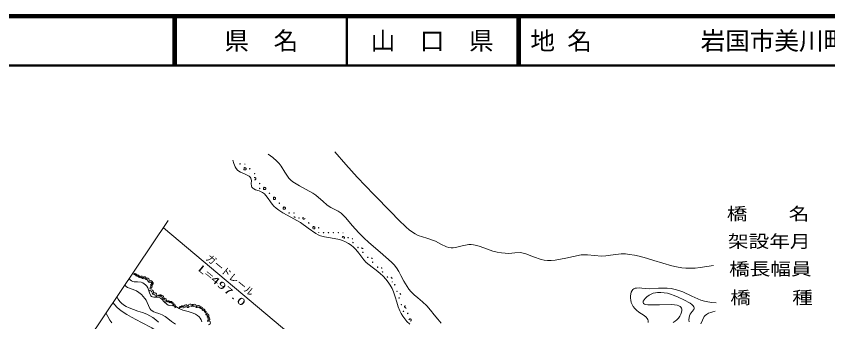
# Model space of a CAD drawing. Units: millimetres, scale not verified. Extents: x 66169 to 706169, y 819 to 360819.
# Drawn here: x 291924 to 457054, y 298684 to 360819 of the extents above; entities that cross this region are included whole.
import ezdxf
from ezdxf.enums import TextEntityAlignment as Align

# ---------------------------------------------------------------- set-up
doc = ezdxf.new("R2010")
doc.units = ezdxf.units.MM
doc.header["$LTSCALE"] = 1000
for name, color, linetype, lineweight in [('M-TTL', 2, 'Continuous', 140), ('M-TTL-LINE', 7, 'Continuous', 50), ('S-BGD', 1, 'Continuous', 13), ('S-BGD-HTXT', 6, 'Continuous', 13)]:
    doc.layers.add(name, color=color, linetype=linetype, lineweight=lineweight)
doc.layers.add('M-TTL-TXT', color=7, linetype='Continuous')
doc.styles.add('ＭＳ ゴシック', font='')
doc.styles.get('ＭＳ ゴシック').set_extended_font_data('MS Gothic')

msp = doc.modelspace()

# ---------------------------------------------------------------- linework, layer by layer
at = {"layer": 'M-TTL'}
msp.add_line((706169, 360819), (66169, 360819), dxfattribs=at)
at = {"layer": 'M-TTL-LINE'}
for p, q in [((323919, 360819), (323919, 350819)), ((324419, 360819), (324419, 350819)), ((359169, 360819), (359169, 350819)), ((393919, 360819), (393919, 350819)), ((394419, 360819), (394419, 350819)), ((66169, 350819), (706169, 350819))]:
    msp.add_line(p, q, dxfattribs=at)
at = {"layer": 'S-BGD'}
for points in [[(343218, 332795), (344103, 332089), (344942, 331342), (345416, 330844), (345845, 330307), (346606, 329082), (347404, 327912), (347795, 327508), (348236, 327142), (348872, 326710), (349562, 326317), (350938, 325616), (352293, 324858), (352866, 324447), (353407, 323984), (354285, 323176), (355198, 322419), (355943, 321954), (356733, 321533), (357407, 321162), (358043, 320743), (358546, 320316), (359019, 319835), (360299, 318278), (361621, 316766), (362622, 315762), (363672, 314795), (365996, 312837), (368277, 310837), (368813, 310253), (369309, 309624), (369781, 308887), (370210, 308104), (370807, 306948), (371450, 305831), (371814, 305313), (372224, 304835), (372904, 304170), (373632, 303542), (374567, 302760), (375460, 301935), (376247, 301041), (376996, 300100), (377684, 299242), (378413, 298430)], [(356767, 333210), (359002, 330641), (361280, 328115), (364711, 324540), (368222, 320962), (369712, 319413), (371242, 317908), (371885, 317367), (372559, 316878), (373113, 316541), (373703, 316254), (375448, 315689), (377228, 315048), (378352, 314465), (379477, 313948), (379939, 313807), (380406, 313726), (380854, 313722), (381309, 313779), (382655, 314119), (384006, 314398), (384503, 314405), (384998, 314351), (385653, 314205), (386305, 313997), (387611, 313499), (388930, 313060), (389781, 312847), (390649, 312691), (391402, 312615), (392159, 312599), (393356, 312698), (394540, 312736), (395081, 312650), (395625, 312502), (397171, 311894), (398727, 311349), (399359, 311231), (400008, 311173), (400773, 311171), (401554, 311231), (402651, 311393), (403757, 311618), (405327, 311976), (406890, 312270), (407539, 312327), (408190, 312323), (409587, 312157), (410988, 312050), (411924, 312111), (412869, 312233), (413953, 312383), (415034, 312473), (415866, 312465), (416706, 312396), (417702, 312246), (418694, 312036), (420181, 311634), (421670, 311169), (423480, 310587), (425298, 310066), (426306, 309836), (427328, 309665), (428179, 309579), (429044, 309554), (430062, 309594), (431094, 309695), (432429, 309889), (433778, 310121)], [(335966, 331551), (336199, 330859), (336483, 330199), (336699, 329839), (336961, 329519), (337231, 329282), (337549, 329085), (338479, 328703), (339330, 328289), (339519, 328119), (339662, 327909), (339741, 327656), (339768, 327359), (339758, 326785), (339806, 326252), (339895, 326052), (340034, 325887), (340293, 325699), (340610, 325548), (341343, 325286), (342054, 324968), (342411, 324700), (342731, 324383), (343217, 323755), (343657, 323088), (343968, 322632), (344323, 322219), (344827, 321764), (345377, 321349), (346190, 320833), (347053, 320357), (348425, 319649), (349779, 318881), (351315, 317707), (352854, 316607), (353342, 316362), (353863, 316168), (354646, 315964), (355464, 315814), (356594, 315635), (357719, 315395), (358340, 315196), (358953, 314935), (359521, 314627), (360066, 314261), (360567, 313854), (361025, 313403), (361651, 312635), (362237, 311819), (362668, 311255), (363149, 310728), (363713, 310230), (364320, 309776), (365163, 309176), (365971, 308525), (366573, 307956), (367132, 307344), (367604, 306741), (368033, 306096), (368388, 305453), (368689, 304783), (369056, 303726), (369371, 302636), (369639, 301752), (369960, 300900), (370235, 300338), (370569, 299796), (370977, 299264), (371436, 298766), (372045, 298204)], [(340308, 327989), (340322, 328006), (340355, 328032), (340401, 328041), (340473, 328002), (340527, 327978), (340571, 327964), (340615, 327957), (340654, 327934), (340676, 327917), (340690, 327885), (340695, 327851)], [(340695, 327851), (340699, 327814), (340703, 327756), (340681, 327681), (340652, 327632), (340618, 327599), (340545, 327568), (340477, 327558), (340416, 327561), (340402, 327561)], [(348378, 320036), (348401, 320041), (348473, 320002), (348527, 319978), (348571, 319964), (348615, 319957), (348654, 319934), (348676, 319917), (348690, 319885), (348693, 319868)], [(350691, 319714), (350681, 319681), (350652, 319632), (350618, 319599), (350545, 319568), (350477, 319558), (350416, 319561), (350351, 319563), (350303, 319588), (350263, 319629), (350244, 319706), (350270, 319821), (350286, 319920), (350291, 319945)], [(352251, 317675), (352244, 317706), (352270, 317821), (352286, 317920), (352297, 317976), (352322, 318006), (352355, 318032), (352401, 318041), (352473, 318002), (352527, 317978), (352571, 317964), (352615, 317957), (352654, 317934), (352676, 317917), (352690, 317885), (352695, 317851)], [(352695, 317851), (352699, 317814), (352703, 317756), (352681, 317681), (352652, 317632), (352618, 317599), (352545, 317568), (352477, 317558), (352416, 317561), (352397, 317561)], [(358264, 315795), (358270, 315821), (358286, 315920), (358297, 315976), (358322, 316006), (358355, 316032), (358401, 316041), (358473, 316002), (358527, 315978), (358571, 315964), (358615, 315957), (358654, 315934), (358676, 315917), (358690, 315885), (358695, 315851)], [(358695, 315851), (358699, 315814), (358703, 315756), (358681, 315681), (358652, 315632), (358618, 315599), (358602, 315592)], [(360400, 315561), (360351, 315563), (360303, 315588), (360263, 315629), (360258, 315648)], [(362503, 313562), (362477, 313558), (362416, 313561), (362351, 313563), (362303, 313588), (362263, 313629), (362244, 313706), (362267, 313811)], [(364388, 311562), (364351, 311563), (364303, 311588), (364263, 311629), (364244, 311706)], [(366403, 309561), (366351, 309563), (366303, 309588), (366263, 309629), (366244, 309706)], [(314874, 307440), (315110, 307184), (315379, 306979), (315628, 306867), (315902, 306811), (316595, 306793), (317312, 306713), (317666, 306594), (317987, 306422), (318256, 306206), (318475, 305952), (318682, 305593), (318846, 305183), (319055, 304569), (319321, 303981), (319452, 303836), (319622, 303738), (319942, 303676), (320313, 303670), (320667, 303661), (321003, 303591), (321272, 303456), (321521, 303261), (322029, 302732), (322578, 302249), (322861, 302083), (323165, 301975), (323791, 301899), (324399, 301763), (325109, 301391), (325850, 301070), (326901, 300797), (327953, 300460), (328407, 300232), (328826, 299952), (329126, 299686), (329377, 299385), (329576, 299044), (329721, 298674)], [(315759, 308299), (315846, 308411), (315983, 308503), (316150, 308509), (316267, 308444), (316349, 308374), (316365, 308262), (316372, 308119), (316497, 308192), (316607, 308241), (316700, 308204), (316809, 308143), (316908, 307996), (316897, 307827), (316848, 307694)], [(316202, 308160), (316143, 308246), (316042, 308302), (315943, 308283)], [(316423, 307948), (316352, 307995), (316295, 308026), (316204, 308074)], [(316733, 307840), (316708, 307936), (316610, 307990), (316500, 307998)], [(316945, 307598), (317001, 307751), (317119, 307900), (317301, 307967), (317453, 307936), (317568, 307888), (317625, 307770), (317682, 307615), (317795, 307740), (317898, 307833), (318014, 307824), (318155, 307796), (318316, 307668), (318363, 307479), (318356, 307315)], [(317481, 307601), (317386, 307675), (317255, 307701), (317152, 307644)], [(317798, 307445), (317704, 307471), (317630, 307486), (317513, 307506)], [(318178, 307435), (318117, 307532), (317990, 307557), (317866, 307527)], [(318126, 307303), (318269, 307448), (318479, 307556), (318720, 307537), (318876, 307424), (318981, 307310), (318985, 307147), (318970, 306943), (319161, 307025), (319326, 307077), (319453, 307008), (319598, 306903), (319715, 306675), (319670, 306437), (319577, 306255)], [(318734, 307030), (318665, 307163), (318530, 307260), (318385, 307249)], [(368469, 307558), (368416, 307561), (368351, 307563), (368303, 307588), (368263, 307629), (368244, 307706), (368257, 307764)], [(314004, 306151), (314280, 305881), (314595, 305656), (315487, 305338), (316371, 304956), (316891, 304614), (317385, 304216), (317774, 303850), (318124, 303437), (318378, 303042), (318581, 302615), (318825, 301997), (319120, 301414), (319338, 301130), (319604, 300884), (319906, 300689), (320242, 300543), (320933, 300342), (321613, 300079), (322199, 299739), (322752, 299347), (323516, 298749), (324322, 298195)], [(319013, 306690), (318921, 306768), (318845, 306823), (318722, 306906)], [(319493, 306836), (319634, 306758), (319761, 306621), (319799, 306434), (319747, 306291), (319682, 306187), (319559, 306149), (319400, 306116), (319504, 305988), (319580, 305874), (319554, 305763), (319506, 305630), (319358, 305491), (319167, 305474), (319009, 305505)], [(319438, 306483), (319418, 306624), (319288, 306718), (319132, 306748)], [(319152, 305660), (319255, 305706), (319298, 305825), (319287, 305950)], [(319218, 306028), (319257, 306115), (319282, 306185), (319319, 306296)], [(319416, 306314), (319502, 306395), (319547, 306519), (319507, 306627)], [(420535, 298550), (420520, 298844), (420446, 299118), (420311, 299366), (420116, 299595), (419683, 299943), (419169, 300276), (418625, 300640), (418132, 301042), (417771, 301413), (417466, 301813), (417240, 302205), (417070, 302622), (416962, 303042), (416913, 303485), (416914, 303914), (416976, 304355), (417079, 304700), (417235, 305013), (417397, 305220), (417599, 305379), (417850, 305489), (418142, 305549), (418648, 305560), (419193, 305509), (419974, 305418), (420749, 305388), (422587, 305501), (424347, 305549), (425160, 305443), (425976, 305276), (426769, 305053), (427554, 304768), (429389, 303874), (431226, 303044), (431941, 302848), (432676, 302709), (433494, 302601), (434331, 302516)], [(319033, 304973), (319196, 305096), (319420, 305173), (319656, 305120), (319795, 304985), (319883, 304856), (319863, 304694), (319819, 304493), (320021, 304547), (320192, 304575), (320308, 304488), (320437, 304363), (320520, 304120), (320441, 303890), (320323, 303723)], [(319598, 304614), (319548, 304756), (319428, 304871), (319282, 304882)], [(319826, 304236), (319745, 304327), (319677, 304393), (319568, 304493)], [(320218, 303969), (320219, 304112), (320102, 304225), (319952, 304276)], [(320710, 303856), (320720, 303952), (320767, 304054), (320861, 304118), (320952, 304122), (321025, 304111), (321074, 304052), (321129, 303972), (321176, 304059), (321221, 304127), (321289, 304138), (321373, 304142), (321484, 304093), (321537, 303991), (321557, 303897)], [(321016, 303935), (320951, 303963), (320873, 303960), (320822, 303913)], [(321220, 303891), (321162, 303893), (321118, 303891), (321048, 303885)], [(321206, 303812), (321353, 303919), (321553, 303984), (321762, 303933), (321883, 303812), (321960, 303696), (321940, 303552), (321897, 303375), (322078, 303420), (322230, 303442), (322332, 303363), (322445, 303250), (322516, 303033), (322442, 302830), (322335, 302683)], [(321438, 303940), (321389, 303986), (321313, 303983), (321247, 303948)], [(370171, 304252), (370090, 304311), (370045, 304347), (370030, 304383), (370021, 304423), (370034, 304468), (370075, 304497)], [(425599, 298533), (426036, 298814), (426371, 299100), (426673, 299436), (426943, 299821), (427167, 300248), (427296, 300613), (427357, 300957), (427347, 301228), (427281, 301465), (427162, 301650), (426994, 301801), (426725, 301944), (426395, 302047), (425849, 302133), (425215, 302168), (422817, 302107), (420449, 302106), (420055, 302170), (419743, 302276), (419590, 302379), (419499, 302508), (419475, 302667), (419514, 302848), (419661, 303116), (419896, 303404), (420269, 303756), (420696, 304075), (421104, 304309), (421519, 304477), (421972, 304592), (422435, 304648), (423077, 304644), (423731, 304579), (424420, 304469), (425086, 304304), (425831, 304048), (426609, 303715), (427745, 303154), (429023, 302450), (429398, 302186), (429686, 301914), (429817, 301722), (429881, 301527), (429873, 301360), (429803, 301197), (429432, 300781), (429043, 300249), (428910, 299898), (428831, 299517), (428805, 299084), (428840, 298642)], [(311611, 302605), (311978, 302107), (312390, 301650), (312912, 301188), (313483, 300763), (314400, 300170), (315353, 299626), (317430, 298558), (319485, 297434), (320379, 296814), (321246, 296139), (321694, 295777), (322148, 295406)], [(312369, 303728), (312664, 303247), (313006, 302805), (313369, 302443), (313783, 302117), (314314, 301785), (314888, 301497), (315779, 301148), (316683, 300857), (317616, 300561), (318517, 300212), (319124, 299908), (319715, 299544), (320313, 299092), (320886, 298583)], [(321703, 303485), (321660, 303612), (321556, 303716), (321426, 303727)], [(321900, 303146), (321830, 303228), (321770, 303287), (321675, 303377)], [(322245, 302903), (322247, 303030), (322146, 303132), (322013, 303180)], [(322589, 302707), (322639, 302820), (322735, 302927), (322875, 302967), (322988, 302937), (323072, 302895), (323109, 302803), (323145, 302684), (323236, 302772), (323318, 302837), (323405, 302825), (323510, 302797), (323625, 302693), (323651, 302548), (323637, 302425)], [(322993, 302683), (322925, 302743), (322828, 302770), (322747, 302732)], [(323224, 302550), (323155, 302575), (323100, 302589), (323012, 302610)], [(323509, 302524), (323468, 302600), (323373, 302625), (323279, 302609)], [(323419, 302498), (323547, 302571), (323714, 302605), (323877, 302546), (323964, 302437), (324015, 302337), (323986, 302224), (323936, 302084), (324085, 302105), (324210, 302109), (324284, 302037), (324365, 301936), (324402, 301755), (324325, 301598), (324226, 301490)], [(323789, 302190), (323767, 302296), (323692, 302389), (323589, 302410)], [(325913, 301421), (325912, 301654), (325995, 301910), (326204, 302088), (326421, 302123), (326598, 302115), (326732, 301987), (326885, 301809), (326973, 302030), (327064, 302205), (327222, 302251), (327424, 302283), (327702, 302193), (327857, 301965), (327929, 301744)], [(327689, 301828), (327773, 302010), (327931, 302180), (328160, 302243), (328342, 302191), (328477, 302121), (328536, 301971), (328590, 301777), (328740, 301917), (328875, 302021), (329015, 301999), (329184, 301951), (329369, 301779), (329407, 301544), (329382, 301345)], [(323918, 301900), (323868, 301973), (323826, 302025), (323757, 302107)], [(324173, 301675), (324186, 301777), (324114, 301867), (324012, 301918)], [(325149, 301462), (325126, 301553), (325134, 301663), (325200, 301753), (325282, 301788), (325353, 301802), (325418, 301764), (325496, 301709), (325509, 301805), (325528, 301883), (325587, 301916), (325663, 301949), (325782, 301940), (325865, 301865), (325915, 301784)], [(325404, 301637), (325335, 301641), (325264, 301611), (325233, 301551)], [(325606, 301665), (325553, 301648), (325513, 301631), (325451, 301602)], [(325791, 301784), (325730, 301810), (325662, 301781), (325612, 301727)], [(326625, 301690), (326461, 301742), (326275, 301712), (326166, 301586)], [(327124, 301641), (326986, 301629), (326880, 301612), (326715, 301581)], [(327633, 301816), (327504, 301914), (327322, 301885), (327173, 301783)], [(328343, 301779), (328234, 301879), (328078, 301923), (327947, 301865)], [(328715, 301558), (328603, 301599), (328514, 301625), (328373, 301660)], [(329177, 301509), (329112, 301632), (328959, 301676), (328806, 301651)], [(329249, 301550), (329371, 301647), (329541, 301710), (329721, 301674), (329830, 301574), (329899, 301478), (329887, 301354), (329857, 301200), (330011, 301245), (330140, 301270), (330230, 301206), (330331, 301113), (330399, 300929), (330344, 300753), (330257, 300623)], [(329687, 301287), (329646, 301395), (329553, 301480), (329441, 301486)], [(329868, 301004), (329805, 301072), (329752, 301120), (329666, 301194)], [(330172, 300808), (330170, 300917), (330079, 301001), (329964, 301037)], [(330184, 300720), (330328, 300776), (330507, 300787), (330667, 300700), (330741, 300575), (330779, 300463), (330732, 300349), (330659, 300212), (330817, 300211), (330947, 300197), (331013, 300110), (331082, 299993), (331093, 299799), (330989, 299648), (330870, 299551)], [(330522, 300344), (330515, 300458), (330451, 300566), (330347, 300603)], [(371292, 301502), (371272, 301488), (371217, 301470), (371140, 301488), (371049, 301564), (370968, 301623), (370923, 301658), (370907, 301694), (370899, 301735), (370912, 301780), (370980, 301827), (371026, 301864), (371058, 301897), (371084, 301933), (371110, 301949)], [(431219, 298234), (431537, 299006), (431901, 299728), (432126, 299981), (432394, 300192), (432799, 300415), (433260, 300598), (433689, 300733), (434130, 300857)], [(310173, 300474), (310561, 299734), (311001, 299025), (311404, 298491)], [(330612, 300024), (330572, 300106), (330536, 300168), (330476, 300262)], [(330843, 299751), (330872, 299854), (330811, 299960), (330712, 300027)], [(330737, 299672), (330923, 299675), (331130, 299611), (331275, 299446), (331305, 299272), (331301, 299130), (331200, 299021), (331059, 298897), (331238, 298828), (331379, 298758), (331417, 298631), (331446, 298470), (331377, 298246), (331196, 298119), (331019, 298059)], [(330961, 299104), (331000, 299236), (330974, 299385), (330872, 299471)], [(330927, 298703), (330916, 298814), (330901, 298898), (330874, 299031)], [(371815, 299108), (371858, 299138), (371903, 299175), (371936, 299208), (371962, 299244), (372001, 299269), (372025, 299281), (372060, 299279), (372093, 299267)], [(372093, 299267), (372127, 299255), (372181, 299232), (372238, 299178), (372268, 299130), (372283, 299085), (372277, 299005), (372255, 298940), (372225, 298887), (372193, 298831), (372150, 298799), (372125, 298791)]]:
    msp.add_lwpolyline(points, dxfattribs=at)
for points in [[(338695, 329851), (338699, 329814), (338703, 329756), (338681, 329681), (338652, 329632), (338618, 329599), (338545, 329568), (338477, 329558), (338416, 329561), (338351, 329563), (338303, 329588), (338263, 329629), (338244, 329706), (338270, 329821), (338286, 329920), (338297, 329976), (338322, 330006), (338355, 330032), (338401, 330041), (338473, 330002), (338527, 329978), (338571, 329964), (338615, 329957), (338654, 329934), (338676, 329917), (338690, 329885)], [(342695, 325851), (342699, 325814), (342703, 325756), (342681, 325681), (342652, 325632), (342618, 325599), (342545, 325568), (342477, 325558), (342416, 325561), (342351, 325563), (342303, 325588), (342263, 325629), (342244, 325706), (342270, 325821), (342286, 325920), (342297, 325976), (342322, 326006), (342355, 326032), (342401, 326041), (342473, 326002), (342527, 325978), (342571, 325964), (342615, 325957), (342654, 325934), (342676, 325917), (342690, 325885)], [(344695, 323851), (344699, 323814), (344703, 323756), (344681, 323681), (344652, 323632), (344618, 323599), (344545, 323568), (344477, 323558), (344416, 323561), (344351, 323563), (344303, 323588), (344263, 323629), (344244, 323706), (344270, 323821), (344286, 323920), (344297, 323976), (344322, 324006), (344355, 324032), (344401, 324041), (344473, 324002), (344527, 323978), (344571, 323964), (344615, 323957), (344654, 323934), (344676, 323917), (344690, 323885)], [(346695, 321851), (346699, 321814), (346703, 321756), (346681, 321681), (346652, 321632), (346618, 321599), (346545, 321568), (346477, 321558), (346416, 321561), (346351, 321563), (346303, 321588), (346263, 321629), (346244, 321706), (346270, 321821), (346286, 321920), (346297, 321976), (346322, 322006), (346355, 322032), (346401, 322041), (346473, 322002), (346527, 321978), (346571, 321964), (346615, 321957), (346654, 321934), (346676, 321917), (346690, 321885)]]:
    msp.add_lwpolyline(points, close=True, dxfattribs=at)
for centre in [(337455, 330788), (339455, 329788), (340455, 328788), (341455, 326788), (341455, 325788), (345455, 322788), (347455, 320788), (348455, 320788), (349455, 319788), (351455, 318788), (353455, 317788), (354455, 316788), (355455, 316788), (356455, 316788), (357455, 316788), (359455, 315788), (360455, 314788), (361455, 313788), (362455, 312788), (363455, 311788), (364455, 310788), (365455, 309788), (367455, 307788), (368954, 306200), (369393, 304855), (369832, 303511), (370271, 302167), (370710, 300822), (371602, 300370)]:
    msp.add_circle(centre, 49.8, dxfattribs=at)
for centre, start, end in [((338455, 330788), 145.01432, 319.37307), ((339455, 328788), 47.83796, 84.75774), ((343455, 324788), 291.3123, 181.47292), ((353455, 316788), 2.89749, 155.33177), ((358455, 316788), 186.5538, 290.49228), ((366455, 308788), 241.88021, 201.57822), ((368455, 306788), 48.85811, 221.14189)]:
    msp.add_arc(centre, 49.8, start, end, dxfattribs=at)
at = {"layer": 'S-BGD-HTXT'}
for p, q in [((322867, 319285), (293137, 275229)), ((321866, 317802), (358173, 287367))]:
    msp.add_line(p, q, dxfattribs=at)

# ---------------------------------------------------------------- texts
at = {"layer": 'M-TTL-TXT', "style": 'ＭＳ ゴシック'}
for s, p in [('県\u3000名', (341794, 355819)), ('山\u3000口\u3000県', (376544, 355819))]:
    msp.add_text(s, height=3666, dxfattribs=at).set_placement(p, align=Align.MIDDLE_CENTER)
for s, p in [('地 名', (396549, 355819)), ('岩国市美川町四馬神', (431193, 355819))]:
    msp.add_text(s, height=3666, dxfattribs=at).set_placement(p, align=Align.MIDDLE_LEFT)
at = {"layer": 'S-BGD', "style": 'ＭＳ ゴシック', "width": 1.2}
for s, p in [('橋\u3000\u3000名 \u3000', (436510, 318586)), ('架設年月 \u3000', (436743, 312984)), ('橋長幅員\u3000', (436976, 307383)), ('橋\u3000\u3000種 \u3000', (437210, 301548))]:
    msp.add_text(s, height=2566, dxfattribs=at).set_placement(p, align=Align.BOTTOM_LEFT)
at = {"layer": 'S-BGD-HTXT', "style": 'ＭＳ ゴシック'}
msp.add_text('ガードレール', height=1466, rotation=320.5, dxfattribs=at).set_placement((330088, 311060), align=Align.BOTTOM_LEFT)
at = {"layer": 'S-BGD-HTXT', "style": 'ＭＳ ゴシック', "width": 1.7}
msp.add_text('L=497.0', height=1466, rotation=320.7, dxfattribs=at).set_placement((328454, 308916), align=Align.BOTTOM_LEFT)

doc.saveas('drawing.dxf')
